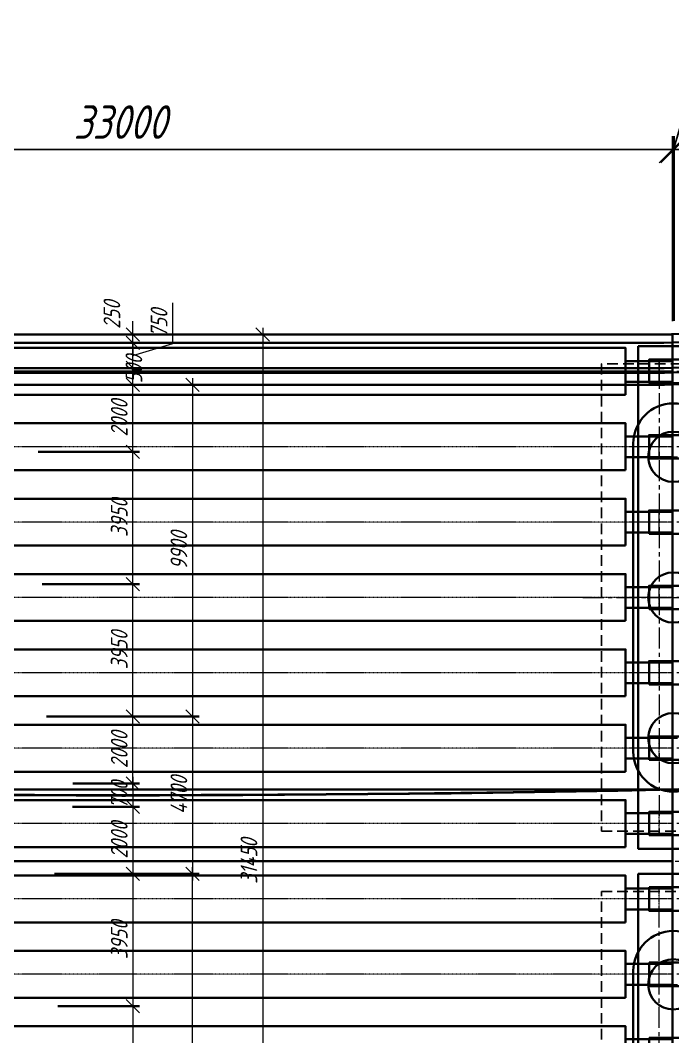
# Model space of a CAD drawing. Header units: millimetres. Extents: x 263685 to 14136308, y -2404013 to 2433772.
# Drawn here: x 6438780 to 6458264, y -356698 to -326356 of the extents above; entities that cross this region are included whole.
import ezdxf
from ezdxf import colors
from ezdxf.entities.mleader import LeaderData, LeaderLine
from ezdxf.math import Vec2, Vec3

# ---------------------------------------------------------------- set-up
doc = ezdxf.new("R2010")
doc.units = ezdxf.units.MM
doc.linetypes.add('невидимая', pattern=[9.525, 6.35, -3.175])
doc.linetypes.add('осевая', pattern=[2, 1.25, -0.25, 0.25, -0.25])
for name, color, linetype, lineweight in [('1-Бетон', 106, 'Continuous', 35), ('ИС_Выноски', 3, 'Continuous', 18), ('ИС_Ось', 3, 'осевая', 18), ('ИС_Размер', 3, 'Continuous', 18)]:
    doc.layers.add(name, color=color, linetype=linetype, lineweight=lineweight)
for name, color, linetype in [('EI_DIMS_DETAIL', 7, 'Continuous'), ('ИС_Невидимая', 4, 'невидимая'), ('Основное направление 30.05.Ось трассы', 7, 'Continuous')]:
    doc.layers.add(name, color=color, linetype=linetype)
doc.styles.add('0', font='isocpeur.ttf', dxfattribs={"width": 0.8, "oblique": 15})
doc.styles.add('ISOCPEUR', font='isocpeur.ttf', dxfattribs={"width": 0.8, "oblique": 15, "height": 2.5})
doc.dimstyles.new('М200', dxfattribs={"dimscale": 200, "dimtxt": 2.5, "dimasz": 2, "dimexe": 1, "dimexo": 1, "dimgap": 0.8, "dimtad": 1, "dimdec": 0, "dimzin": 0, "dimdsep": 46, "dimtxsty": '0', "dimblk": 'OBLIQUE', "dimcen": 0.09, "dimdle": 1, "dimclrd": 256, "dimclre": 256, "dimclrt": 256, "dimadec": 4, "dimazin": 0, "dimtfac": 1, "dimtdec": 0, "dimtmove": 1, "dimatfit": 2, "dimfxl": 1, "dimtolj": 1, "dimtzin": 0, "dimlwd": -1, "dimarcsym": 0})
doc.dimstyles.new('М400нов', dxfattribs={"dimscale": 400, "dimtxt": 2.5, "dimasz": 2, "dimexe": 1, "dimexo": 1, "dimgap": 0.8, "dimtad": 1, "dimdec": 0, "dimzin": 0, "dimdsep": 46, "dimtxsty": '0', "dimblk": 'OBLIQUE', "dimcen": 0.09, "dimdle": 1, "dimclrd": 256, "dimclre": 256, "dimclrt": 256, "dimadec": 4, "dimazin": 0, "dimtfac": 1, "dimtdec": 0, "dimtmove": 1, "dimatfit": 2, "dimfxl": 1, "dimtolj": 1, "dimtzin": 0, "dimlwd": -1, "dimarcsym": 0})

# ---------------------------------------------------------------- blocks, each defined once
blk = doc.blocks.new('_None')
blk = doc.blocks.new('б33 план')
at = {"layer": '1-Бетон'}
blk.add_lwpolyline([(1400, 700), (31600, 700), (31600, -700), (1400, -700)], close=True, dxfattribs=at)
for points in [[(1400, 310), (0, 310), (0, -310), (1400, -310)], [(31600, 310), (33000, 310), (33000, -310), (31600, -310)]]:
    blk.add_lwpolyline(points, dxfattribs=at)
at = {"layer": 'ИС_Ось', "color": 3, "ltscale": 20}
for points in [[(400, 310), (400, -310)], [(32600, 310), (32600, -310)], [(0, 0), (33000, 0)]]:
    blk.add_lwpolyline(points, dxfattribs=at)
blk = doc.blocks.new('*U475')
blk.add_blockref('б33 план', (-16500, 0))
blk = doc.blocks.new('*U476')
at = {"color": 0, "linetype": 'ByBlock', "lineweight": -2, "transparency": 16777216}
for p in [(0, 20250), (0, 18000), (0, 15750), (0, 13500), (0, 11250), (0, 9000), (0, 6750), (0, 4500), (0, 2250), (0, 0)]:
    blk.add_blockref('*U475', p, dxfattribs=at)
blk = doc.blocks.new('*U432')
at = {"layer": 'ИС_Ось', "ltscale": 500}
blk.add_lwpolyline([(0, 500), (0, -1000)], dxfattribs=at)
blk = doc.blocks.new('*U433')
at = {"color": 0, "linetype": 'ByBlock', "lineweight": -2, "transparency": 16777216}
for p in [(0, 0), (4200, 0), (8400, 0)]:
    blk.add_blockref('*U432', p, dxfattribs=at)
blk = doc.blocks.new('*U429')
at = {"layer": '1-Бетон'}
blk.add_circle((0, 0), 750, dxfattribs=at)
blk = doc.blocks.new('*U430')
at = {"layer": '1-Бетон', "color": 0, "linetype": 'ByBlock', "lineweight": -2, "transparency": 16777216}
for p in [(0, 0), (4200, 0), (8400, 0)]:
    blk.add_blockref('*U429', p, dxfattribs=at)
blk = doc.blocks.new('*U431')
at = {"layer": '1-Бетон', "color": 5}
blk.add_lwpolyline([(350, 725), (350, -725), (-350, -725), (-350, 725), (350, 725)], dxfattribs=at)
blk = doc.blocks.new('*U439')
at = {"color": 0, "linetype": 'ByBlock', "lineweight": -2, "transparency": 16777216}
for p in [(0, 0), (2250, 0), (4500, 0), (6750, 0), (9000, 0), (11250, 0), (13500, 0)]:
    blk.add_blockref('*U431', p, dxfattribs=at)
blk = doc.blocks.new('*U440')
at = {"layer": 'ИС_Ось', "ltscale": 500}
blk.add_line((0, -725), (0, 725), dxfattribs=at)
blk = doc.blocks.new('*U441')
at = {"layer": '1-Бетон', "color": 0, "linetype": 'ByBlock', "lineweight": -2, "transparency": 16777216}
for p in [(0, 0), (2250, 0), (4500, 0), (6750, 0), (9000, 0), (11250, 0), (13500, 0)]:
    blk.add_blockref('*U440', p, dxfattribs=at)
blk = doc.blocks.new('*U442')
at = {"layer": 'ИС_Ось', "ltscale": 500}
blk.add_lwpolyline([(0, 500), (0, -1000)], dxfattribs=at)
blk = doc.blocks.new('*U443')
at = {"color": 0, "linetype": 'ByBlock', "lineweight": -2, "transparency": 16777216}
for p in [(0, 0), (4200, 0), (8400, 0)]:
    blk.add_blockref('*U442', p, dxfattribs=at)
blk = doc.blocks.new('*U436')
at = {"layer": '1-Бетон'}
blk.add_circle((0, 0), 750, dxfattribs=at)
blk = doc.blocks.new('*U437')
at = {"layer": '1-Бетон', "color": 0, "linetype": 'ByBlock', "lineweight": -2, "transparency": 16777216}
for p in [(0, 0), (4200, 0), (8400, 0)]:
    blk.add_blockref('*U436', p, dxfattribs=at)
blk = doc.blocks.new('*U438')
at = {"layer": '1-Бетон', "color": 5}
blk.add_lwpolyline([(350, 725), (350, -725), (-350, -725), (-350, 725), (350, 725)], dxfattribs=at)
blk = doc.blocks.new('*U428')
at = {"color": 0, "linetype": 'ByBlock', "lineweight": -2, "transparency": 16777216}
for p in [(0, 0), (2250, 0), (4500, 0), (6750, 0), (9000, 0), (11250, 0), (13500, 0)]:
    blk.add_blockref('*U438', p, dxfattribs=at)
blk = doc.blocks.new('*U434')
at = {"layer": 'ИС_Ось', "ltscale": 500}
blk.add_line((0, -725), (0, 725), dxfattribs=at)
blk = doc.blocks.new('*U435')
at = {"layer": '1-Бетон', "color": 0, "linetype": 'ByBlock', "lineweight": -2, "transparency": 16777216}
for p in [(0, 0), (2250, 0), (4500, 0), (6750, 0), (9000, 0), (11250, 0), (13500, 0)]:
    blk.add_blockref('*U434', p, dxfattribs=at)
blk = doc.blocks.new('*U427')
at = {"layer": '1-Бетон', "color": 3}
for points in [[(-15375, 1050), (-375, 1050), (-375, -1050), (-15375, -1050)], [(15375, 1050), (375, 1050), (375, -1050), (15375, -1050)]]:
    blk.add_lwpolyline(points, close=True, dxfattribs=at)
at = {"layer": '1-Бетон', "elevation": -5778}
for points in [[(-12474, 1200), (-3274, 1200, -0.995848), (-3274, -1200), (-12474, -1200, -0.995848)], [(12474, 1200), (3274, 1200, 0.995848), (3274, -1200), (12474, -1200, 0.995848)]]:
    blk.add_lwpolyline(points, format="xyb", close=True, dxfattribs=at)
at = {"layer": 'ИС_Невидимая', "ltscale": 50}
for points in [[(-14849, 2150), (-899, 2150), (-899, -2150), (-14849, -2150), (-14849, 2150)], [(14849, 2150), (899, 2150), (899, -2150), (14849, -2150), (14849, 2150)]]:
    blk.add_lwpolyline(points, dxfattribs=at)
at = {"layer": 'ИС_Ось', "color": 1, "ltscale": 500}
blk.add_line((0, 700), (0, -700), dxfattribs=at)
blk.add_lwpolyline([(7875, 2700), (7875, -2700)], dxfattribs=at)
at = {"layer": 'ИС_Ось', "ltscale": 500, "elevation": 5778}
for points in [[(-14975, 425), (-775, 425)], [(14975, 425), (775, 425)]]:
    blk.add_lwpolyline(points, dxfattribs=at)
for name, p in [('*U439', (-14625, 0)), ('*U433', (-12075, 250))]:
    blk.add_blockref(name, p)
at = {"xscale": -1}
for name, p in [('*U428', (14625, 0)), ('*U443', (12075, 250))]:
    blk.add_blockref(name, p, dxfattribs=at)
at = {"layer": '1-Бетон'}
for name, p in [('*U441', (-14625, 0)), ('*U430', (-12075, 0))]:
    blk.add_blockref(name, p, dxfattribs=at)
at = {"layer": '1-Бетон', "xscale": -1}
for name, p in [('*U435', (14625, 0)), ('*U437', (12075, 0))]:
    blk.add_blockref(name, p, dxfattribs=at)
blk = doc.blocks.new('_OBLIQUE')
at = {"color": 0, "linetype": 'ByBlock', "lineweight": -2}
blk.add_line((0.5, 0.5), (-0.5, -0.5), dxfattribs=at)
blk = doc.blocks.new('*D165')
at = {"layer": 'Defpoints', "color": 0, "linetype": 'Continuous', "transparency": 16777216}
for p in [(6486585, -666598), (6486826, -671298), (6491153, -671298)]:
    blk.add_point(p, dxfattribs=at)
at = {"layer": 'ИС_Размер', "lineweight": -2, "transparency": 16777216}
for p, q in [((6486785, -666598), (6491353, -666598)), ((6487026, -671298), (6491353, -671298))]:
    blk.add_line(p, q, dxfattribs=at)
at = {"layer": 'ИС_Размер', "transparency": 16777216}
blk.add_line((6491153, -666398), (6491153, -671498), dxfattribs=at)
at = {"layer": 'ИС_Размер', "linetype": 'Continuous', "transparency": 16777216, "xscale": 400, "yscale": 400, "zscale": 400}
for p, rotation in [((6491153, -666598), 90), ((6491153, -671298), 270)]:
    blk.add_blockref('_OBLIQUE', p, dxfattribs=dict(at, rotation=rotation))
at = {"layer": 'ИС_Размер', "linetype": 'Continuous', "transparency": 16777216, "insert": (6490743, -668948), "char_height": 500, "attachment_point": 5, "rotation": 90, "style": '0'}
blk.add_mtext('\\A1;4700', dxfattribs=at)
blk = doc.blocks.new('*D166')
at = {"layer": 'Defpoints', "color": 0, "transparency": 16777216}
for p in [(6487369, -669298), (6486826, -671298), (6489371, -671298)]:
    blk.add_point(p, dxfattribs=at)
at = {"layer": 'ИС_Размер', "lineweight": -2, "transparency": 16777216}
for p, q in [((6487569, -669298), (6489571, -669298)), ((6487026, -671298), (6489571, -671298))]:
    blk.add_line(p, q, dxfattribs=at)
at = {"layer": 'ИС_Размер', "transparency": 16777216}
blk.add_line((6489371, -669098), (6489371, -671498), dxfattribs=at)
at = {"layer": 'ИС_Размер', "transparency": 16777216, "xscale": 400, "yscale": 400, "zscale": 400}
for p, rotation in [((6489371, -669298), 90), ((6489371, -671298), 270)]:
    blk.add_blockref('_OBLIQUE', p, dxfattribs=dict(at, rotation=rotation))
at = {"layer": 'ИС_Размер', "transparency": 16777216, "insert": (6488961, -670298), "char_height": 500, "attachment_point": 5, "rotation": 90, "style": '0'}
blk.add_mtext('\\A1;2000', dxfattribs=at)
blk = doc.blocks.new('*D167')
at = {"layer": 'Defpoints', "color": 0, "linetype": 'Continuous', "transparency": 16777216}
for p in [(6486826, -671298), (6486932, -675248), (6489371, -675248)]:
    blk.add_point(p, dxfattribs=at)
at = {"layer": 'ИС_Размер', "transparency": 16777216}
blk.add_line((6489371, -671098), (6489371, -675448), dxfattribs=at)
at = {"layer": 'ИС_Размер', "lineweight": -2, "transparency": 16777216}
for p, q in [((6487026, -671298), (6489571, -671298)), ((6487132, -675248), (6489571, -675248))]:
    blk.add_line(p, q, dxfattribs=at)
at = {"layer": 'ИС_Размер', "linetype": 'Continuous', "transparency": 16777216, "xscale": 400, "yscale": 400, "zscale": 400}
for p, rotation in [((6489371, -671298), 90), ((6489371, -675248), 270)]:
    blk.add_blockref('_OBLIQUE', p, dxfattribs=dict(at, rotation=rotation))
at = {"layer": 'ИС_Размер', "linetype": 'Continuous', "transparency": 16777216, "insert": (6488961, -673273), "char_height": 500, "attachment_point": 5, "rotation": 90, "style": '0'}
blk.add_mtext('\\A1;3950', dxfattribs=at)
blk = doc.blocks.new('*D168')
at = {"layer": 'Defpoints', "color": 0, "linetype": 'Continuous', "transparency": 16777216}
for p in [(6486932, -675248), (6487055, -679198), (6489371, -679198)]:
    blk.add_point(p, dxfattribs=at)
at = {"layer": 'ИС_Размер', "transparency": 16777216}
blk.add_line((6489371, -675048), (6489371, -679398), dxfattribs=at)
at = {"layer": 'ИС_Размер', "lineweight": -2, "transparency": 16777216}
for p, q in [((6487132, -675248), (6489571, -675248)), ((6487255, -679198), (6489571, -679198))]:
    blk.add_line(p, q, dxfattribs=at)
at = {"layer": 'ИС_Размер', "linetype": 'Continuous', "transparency": 16777216, "xscale": 400, "yscale": 400, "zscale": 400}
for p, rotation in [((6489371, -675248), 90), ((6489371, -679198), 270)]:
    blk.add_blockref('_OBLIQUE', p, dxfattribs=dict(at, rotation=rotation))
at = {"layer": 'ИС_Размер', "linetype": 'Continuous', "transparency": 16777216, "insert": (6488961, -677223), "char_height": 500, "attachment_point": 5, "rotation": 90, "style": '0'}
blk.add_mtext('\\A1;3950', dxfattribs=at)
blk = doc.blocks.new('*D173')
at = {"layer": 'Defpoints', "color": 0, "linetype": 'Continuous', "transparency": 16777216}
for p in [(6487318, -655198), (6487217, -686648), (6493246, -686648)]:
    blk.add_point(p, dxfattribs=at)
at = {"layer": 'ИС_Размер', "transparency": 16777216}
blk.add_line((6493246, -654998), (6493246, -686848), dxfattribs=at)
at = {"layer": 'ИС_Размер', "lineweight": -2, "transparency": 16777216}
for p, q in [((6487518, -655198), (6493446, -655198)), ((6487417, -686648), (6493446, -686648))]:
    blk.add_line(p, q, dxfattribs=at)
at = {"layer": 'ИС_Размер', "linetype": 'Continuous', "transparency": 16777216, "xscale": 400, "yscale": 400, "zscale": 400}
for p, rotation in [((6493246, -655198), 90), ((6493246, -686648), 270)]:
    blk.add_blockref('_OBLIQUE', p, dxfattribs=dict(at, rotation=rotation))
at = {"layer": 'ИС_Размер', "linetype": 'Continuous', "transparency": 16777216, "insert": (6492836, -670923), "char_height": 500, "attachment_point": 5, "rotation": 90, "style": '0'}
blk.add_mtext('\\A1;31450', dxfattribs=at)
blk = doc.blocks.new('*D174')
at = {"layer": 'Defpoints', "color": 0, "linetype": 'Continuous', "transparency": 16777216}
for p in [(6486826, -671298), (6491153, -671298), (6487814, -685148)]:
    blk.add_point(p, dxfattribs=at)
at = {"layer": 'ИС_Размер', "transparency": 16777216}
blk.add_line((6491153, -685348), (6491153, -671098), dxfattribs=at)
at = {"layer": 'ИС_Размер', "lineweight": -2, "transparency": 16777216}
for p, q in [((6487026, -671298), (6491353, -671298)), ((6488014, -685148), (6491353, -685148))]:
    blk.add_line(p, q, dxfattribs=at)
at = {"layer": 'ИС_Размер', "linetype": 'Continuous', "transparency": 16777216, "xscale": 400, "yscale": 400, "zscale": 400}
for p, rotation in [((6491153, -671298), 90), ((6491153, -685148), 270)]:
    blk.add_blockref('_OBLIQUE', p, dxfattribs=dict(at, rotation=rotation))
at = {"layer": 'ИС_Размер', "linetype": 'Continuous', "transparency": 16777216, "insert": (6490743, -678223), "char_height": 500, "attachment_point": 5, "rotation": 90, "style": '0'}
blk.add_mtext('\\A1;13850', dxfattribs=at)
blk = doc.blocks.new('*D175')
at = {"layer": 'Defpoints', "color": 0, "transparency": 16777216}
for p in [(6487372, -668598), (6487369, -669298), (6489371, -669298)]:
    blk.add_point(p, dxfattribs=at)
at = {"layer": 'ИС_Размер', "transparency": 16777216}
blk.add_line((6489371, -668398), (6489371, -669498), dxfattribs=at)
at = {"layer": 'ИС_Размер', "lineweight": -2, "transparency": 16777216}
for p, q in [((6487572, -668598), (6489571, -668598)), ((6487569, -669298), (6489571, -669298))]:
    blk.add_line(p, q, dxfattribs=at)
at = {"layer": 'ИС_Размер', "transparency": 16777216, "xscale": 400, "yscale": 400, "zscale": 400}
for p, rotation in [((6489371, -668598), 90), ((6489371, -669298), 270)]:
    blk.add_blockref('_OBLIQUE', p, dxfattribs=dict(at, rotation=rotation))
at = {"layer": 'ИС_Размер', "transparency": 16777216, "insert": (6488961, -668948), "char_height": 500, "attachment_point": 5, "rotation": 90, "style": '0'}
blk.add_mtext('\\A1;700', dxfattribs=at)
blk = doc.blocks.new('*D176')
at = {"layer": 'Defpoints', "color": 0, "transparency": 16777216}
for p in [(6486585, -666598), (6489371, -666598), (6487372, -668598)]:
    blk.add_point(p, dxfattribs=at)
at = {"layer": 'ИС_Размер', "lineweight": -2, "transparency": 16777216}
for p, q in [((6486785, -666598), (6489571, -666598)), ((6487572, -668598), (6489571, -668598))]:
    blk.add_line(p, q, dxfattribs=at)
at = {"layer": 'ИС_Размер', "transparency": 16777216}
blk.add_line((6489371, -668798), (6489371, -666398), dxfattribs=at)
at = {"layer": 'ИС_Размер', "transparency": 16777216, "xscale": 400, "yscale": 400, "zscale": 400}
for p, rotation in [((6489371, -666598), 90), ((6489371, -668598), 270)]:
    blk.add_blockref('_OBLIQUE', p, dxfattribs=dict(at, rotation=rotation))
at = {"layer": 'ИС_Размер', "transparency": 16777216, "insert": (6488961, -667598), "char_height": 500, "attachment_point": 5, "rotation": 90, "style": '0'}
blk.add_mtext('\\A1;2000', dxfattribs=at)
blk = doc.blocks.new('*D177')
at = {"layer": 'Defpoints', "color": 0, "linetype": 'Continuous', "transparency": 16777216}
for p in [(6486458, -662648), (6489371, -662648), (6486585, -666598)]:
    blk.add_point(p, dxfattribs=at)
at = {"layer": 'ИС_Размер', "lineweight": -2, "transparency": 16777216}
for p, q in [((6486658, -662648), (6489571, -662648)), ((6486785, -666598), (6489571, -666598))]:
    blk.add_line(p, q, dxfattribs=at)
at = {"layer": 'ИС_Размер', "transparency": 16777216}
blk.add_line((6489371, -666798), (6489371, -662448), dxfattribs=at)
at = {"layer": 'ИС_Размер', "linetype": 'Continuous', "transparency": 16777216, "xscale": 400, "yscale": 400, "zscale": 400}
for p, rotation in [((6489371, -662648), 90), ((6489371, -666598), 270)]:
    blk.add_blockref('_OBLIQUE', p, dxfattribs=dict(at, rotation=rotation))
at = {"layer": 'ИС_Размер', "linetype": 'Continuous', "transparency": 16777216, "insert": (6488961, -664623), "char_height": 500, "attachment_point": 5, "rotation": 90, "style": '0'}
blk.add_mtext('\\A1;3950', dxfattribs=at)
blk = doc.blocks.new('*D178')
at = {"layer": 'Defpoints', "color": 0, "linetype": 'Continuous', "transparency": 16777216}
for p in [(6486337, -658698), (6489371, -658698), (6486458, -662648)]:
    blk.add_point(p, dxfattribs=at)
at = {"layer": 'ИС_Размер', "lineweight": -2, "transparency": 16777216}
for p, q in [((6486537, -658698), (6489571, -658698)), ((6486658, -662648), (6489571, -662648))]:
    blk.add_line(p, q, dxfattribs=at)
at = {"layer": 'ИС_Размер', "transparency": 16777216}
blk.add_line((6489371, -662848), (6489371, -658498), dxfattribs=at)
at = {"layer": 'ИС_Размер', "linetype": 'Continuous', "transparency": 16777216, "xscale": 400, "yscale": 400, "zscale": 400}
for p, rotation in [((6489371, -658698), 90), ((6489371, -662648), 270)]:
    blk.add_blockref('_OBLIQUE', p, dxfattribs=dict(at, rotation=rotation))
at = {"layer": 'ИС_Размер', "linetype": 'Continuous', "transparency": 16777216, "insert": (6488961, -660673), "char_height": 500, "attachment_point": 5, "rotation": 90, "style": '0'}
blk.add_mtext('\\A1;3950', dxfattribs=at)
blk = doc.blocks.new('*D179')
at = {"layer": 'Defpoints', "color": 0, "linetype": 'Continuous', "transparency": 16777216}
for p in [(6486892, -656698), (6489371, -656698), (6486337, -658698)]:
    blk.add_point(p, dxfattribs=at)
at = {"layer": 'ИС_Размер', "transparency": 16777216}
blk.add_line((6489371, -658898), (6489371, -656498), dxfattribs=at)
at = {"layer": 'ИС_Размер', "lineweight": -2, "transparency": 16777216}
for p, q in [((6487092, -656698), (6489571, -656698)), ((6486537, -658698), (6489571, -658698))]:
    blk.add_line(p, q, dxfattribs=at)
at = {"layer": 'ИС_Размер', "linetype": 'Continuous', "transparency": 16777216, "xscale": 400, "yscale": 400, "zscale": 400}
for p, rotation in [((6489371, -656698), 90), ((6489371, -658698), 270)]:
    blk.add_blockref('_OBLIQUE', p, dxfattribs=dict(at, rotation=rotation))
at = {"layer": 'ИС_Размер', "linetype": 'Continuous', "transparency": 16777216, "insert": (6488961, -657698), "char_height": 500, "attachment_point": 5, "rotation": 90, "style": '0'}
blk.add_mtext('\\A1;2000', dxfattribs=at)
blk = doc.blocks.new('*D180')
at = {"layer": 'Defpoints', "color": 0, "transparency": 16777216}
for p in [(6487318, -655198), (6489371, -655198), (6487318, -655448)]:
    blk.add_point(p, dxfattribs=at)
at = {"layer": 'ИС_Размер', "transparency": 16777216}
for p, q in [((6489371, -655198), (6489371, -654798)), ((6489371, -655448), (6489371, -655198)), ((6489371, -655448), (6489371, -655848))]:
    blk.add_line(p, q, dxfattribs=at)
at = {"layer": 'ИС_Размер', "lineweight": -2, "transparency": 16777216}
for p, q in [((6487518, -655198), (6489571, -655198)), ((6487518, -655448), (6489571, -655448))]:
    blk.add_line(p, q, dxfattribs=at)
at = {"layer": 'ИС_Размер', "transparency": 16777216, "xscale": 400, "yscale": 400, "zscale": 400}
for p, rotation in [((6489371, -655198), 270), ((6489371, -655448), 90)]:
    blk.add_blockref('_OBLIQUE', p, dxfattribs=dict(at, rotation=rotation))
at = {"layer": 'ИС_Размер', "transparency": 16777216, "insert": (6488742, -654611), "char_height": 500, "attachment_point": 5, "rotation": 90, "style": '0'}
blk.add_mtext('\\A1;250', dxfattribs=at)
blk = doc.blocks.new('*D181')
at = {"layer": 'Defpoints', "color": 0, "transparency": 16777216}
for p in [(6487261, -656198), (6489371, -656198), (6486892, -656698)]:
    blk.add_point(p, dxfattribs=at)
at = {"layer": 'ИС_Размер', "lineweight": -2, "transparency": 16777216}
for p, q in [((6487461, -656198), (6489571, -656198)), ((6487092, -656698), (6489571, -656698))]:
    blk.add_line(p, q, dxfattribs=at)
at = {"layer": 'ИС_Размер', "transparency": 16777216}
blk.add_line((6489371, -656898), (6489371, -655998), dxfattribs=at)
at = {"layer": 'ИС_Размер', "transparency": 16777216, "xscale": 400, "yscale": 400, "zscale": 400}
for p, rotation in [((6489371, -656198), 90), ((6489371, -656698), 270)]:
    blk.add_blockref('_OBLIQUE', p, dxfattribs=dict(at, rotation=rotation))
at = {"layer": 'ИС_Размер', "transparency": 16777216, "insert": (6489399, -656235), "char_height": 500, "attachment_point": 5, "rotation": 90, "style": '0'}
blk.add_mtext('\\A1;500', dxfattribs=at)
blk = doc.blocks.new('*D182')
at = {"layer": 'Defpoints', "color": 0, "transparency": 16777216}
for p in [(6487318, -655448), (6489371, -655448), (6487261, -656198)]:
    blk.add_point(p, dxfattribs=at)
at = {"layer": 'ИС_Размер', "transparency": 16777216}
for p, q in [((6490561, -655466), (6490561, -654252)), ((6489371, -656398), (6489371, -655248)), ((6489371, -655823), (6490561, -655466))]:
    blk.add_line(p, q, dxfattribs=at)
at = {"layer": 'ИС_Размер', "lineweight": -2, "transparency": 16777216}
for p, q in [((6487518, -655448), (6489571, -655448)), ((6487461, -656198), (6489571, -656198))]:
    blk.add_line(p, q, dxfattribs=at)
at = {"layer": 'ИС_Размер', "transparency": 16777216, "xscale": 400, "yscale": 400, "zscale": 400}
for p, rotation in [((6489371, -655448), 90), ((6489371, -656198), 270)]:
    blk.add_blockref('_OBLIQUE', p, dxfattribs=dict(at, rotation=rotation))
at = {"layer": 'ИС_Размер', "transparency": 16777216, "insert": (6490151, -654859), "char_height": 500, "attachment_point": 5, "rotation": 90, "style": '0'}
blk.add_mtext('\\A1;750', dxfattribs=at)
blk = doc.blocks.new('*D183')
at = {"layer": 'Defpoints', "color": 0, "linetype": 'Continuous', "transparency": 16777216}
for p in [(6486892, -656698), (6486585, -666598), (6491153, -666598)]:
    blk.add_point(p, dxfattribs=at)
at = {"layer": 'ИС_Размер', "transparency": 16777216}
blk.add_line((6491153, -656498), (6491153, -666798), dxfattribs=at)
at = {"layer": 'ИС_Размер', "lineweight": -2, "transparency": 16777216}
for p, q in [((6487092, -656698), (6491353, -656698)), ((6486785, -666598), (6491353, -666598))]:
    blk.add_line(p, q, dxfattribs=at)
at = {"layer": 'ИС_Размер', "linetype": 'Continuous', "transparency": 16777216, "xscale": 400, "yscale": 400, "zscale": 400}
for p, rotation in [((6491153, -656698), 90), ((6491153, -666598), 270)]:
    blk.add_blockref('_OBLIQUE', p, dxfattribs=dict(at, rotation=rotation))
at = {"layer": 'ИС_Размер', "linetype": 'Continuous', "transparency": 16777216, "insert": (6490743, -661648), "char_height": 500, "attachment_point": 5, "rotation": 90, "style": '0'}
blk.add_mtext('\\A1;9900', dxfattribs=at)
blk = doc.blocks.new('*D828')
at = {"layer": 'Defpoints', "color": 0, "transparency": 16777216}
for p in [(6458260, -330214), (6425260, -335736), (6458260, -335736)]:
    blk.add_point(p, dxfattribs=at)
at = {"layer": 'EI_DIMS_DETAIL', "lineweight": -2, "transparency": 16777216}
for p, q in [((6425260, -335336), (6425260, -329814)), ((6458260, -335336), (6458260, -329814))]:
    blk.add_line(p, q, dxfattribs=at)
at = {"layer": 'EI_DIMS_DETAIL', "transparency": 16777216}
blk.add_line((6424860, -330214), (6458660, -330214), dxfattribs=at)
at = {"layer": 'EI_DIMS_DETAIL', "transparency": 16777216, "xscale": 800, "yscale": 800, "zscale": 800, "rotation": 180}
blk.add_blockref('_OBLIQUE', (6425260, -330214), dxfattribs=at)
at = {"layer": 'EI_DIMS_DETAIL', "transparency": 16777216, "xscale": 800, "yscale": 800, "zscale": 800}
blk.add_blockref('_OBLIQUE', (6458260, -330214), dxfattribs=at)
at = {"layer": 'EI_DIMS_DETAIL', "transparency": 16777216, "insert": (6441760, -329394), "char_height": 1000, "attachment_point": 5, "style": '0'}
blk.add_mtext('\\A1;33000', dxfattribs=at)
blk = doc.blocks.new('*D829')
at = {"layer": 'Defpoints', "color": 0, "transparency": 16777216}
for p in [(6458310, -330214), (6458260, -335736), (6458310, -335723)]:
    blk.add_point(p, dxfattribs=at)
at = {"layer": 'EI_DIMS_DETAIL', "transparency": 16777216}
for p, q in [((6458285, -330214), (6458699, -328834)), ((6458699, -328834), (6460567, -328834)), ((6458260, -330214), (6457460, -330214)), ((6458260, -330214), (6458310, -330214)), ((6458260, -330214), (6458310, -330214)), ((6458310, -330214), (6459110, -330214))]:
    blk.add_line(p, q, dxfattribs=at)
at = {"layer": 'EI_DIMS_DETAIL', "lineweight": -2, "transparency": 16777216}
for p, q in [((6458260, -335336), (6458260, -329814)), ((6458310, -335323), (6458310, -329814))]:
    blk.add_line(p, q, dxfattribs=at)
at = {"layer": 'EI_DIMS_DETAIL', "transparency": 16777216, "xscale": 800, "yscale": 800, "zscale": 800}
blk.add_blockref('_OBLIQUE', (6458260, -330214), dxfattribs=at)
at = {"layer": 'EI_DIMS_DETAIL', "transparency": 16777216, "xscale": 800, "yscale": 800, "zscale": 800, "rotation": 180}
blk.add_blockref('_OBLIQUE', (6458310, -330214), dxfattribs=at)
at = {"layer": 'EI_DIMS_DETAIL', "transparency": 16777216, "insert": (6459633, -328014), "char_height": 1000, "attachment_point": 5, "style": '0'}
blk.add_mtext('\\A1;50', dxfattribs=at)
blk = doc.blocks.new('*D830')
at = {"layer": 'Defpoints', "color": 0, "transparency": 16777216}
for p in [(6491281, -330214), (6491281, -334348), (6458310, -335723)]:
    blk.add_point(p, dxfattribs=at)
at = {"layer": 'EI_DIMS_DETAIL', "lineweight": -2, "transparency": 16777216}
for p, q in [((6458310, -335323), (6458310, -329814)), ((6491281, -333948), (6491281, -329814))]:
    blk.add_line(p, q, dxfattribs=at)
at = {"layer": 'EI_DIMS_DETAIL', "transparency": 16777216}
blk.add_line((6457910, -330214), (6491681, -330214), dxfattribs=at)
at = {"layer": 'EI_DIMS_DETAIL', "transparency": 16777216, "xscale": 800, "yscale": 800, "zscale": 800, "rotation": 180}
blk.add_blockref('_OBLIQUE', (6458310, -330214), dxfattribs=at)
at = {"layer": 'EI_DIMS_DETAIL', "transparency": 16777216, "xscale": 800, "yscale": 800, "zscale": 800}
blk.add_blockref('_OBLIQUE', (6491281, -330214), dxfattribs=at)
at = {"layer": 'EI_DIMS_DETAIL', "transparency": 16777216, "insert": (6474795, -329394), "char_height": 1000, "attachment_point": 5, "style": '0'}
blk.add_mtext('\\A1;32971', dxfattribs=at)
blk = doc.blocks.new('размеры')
at = {"layer": 'ИС_Размер'}
for base, p1, p2, angle, picture, middle in [((0, 13750), (-2053.6, 13500), (-2053.5, 13750), 270, '*D180', (-219.6, 14337.4)), ((0, 12750), (-2479.4, 12250.4), (-2109.9, 12750), 90, '*D181', (437.3, 12712.7)), ((0, -350), (-1999.3, 350), (-2002.8, -350), 270, '*D175', (0, 0))]:
    dim = blk.add_linear_dim(base=base, p1=p1, p2=p2, angle=angle, dimstyle='М200', dxfattribs=at)
    dim.commit()
    dim.dimension.update_dxf_attribs({"geometry": picture, "text_midpoint": middle, "dimtype": 128, "insert": (-6489371.4, 668947.9)})
for base, p1, p2, angle, picture, middle in [((0, 13500), (-2109.9, 12750), (-2053.6, 13500), 90, '*D182', (780, 13642)), ((0, 2350.4), (-1999.3, 350), (-2786.8, 2350.4), 90, '*D176', (-410, 1350.2)), ((0, -2349.6), (-2002.8, -350), (-2545.8, -2349.6), 270, '*D166', (-410, -1349.8))]:
    dim = blk.add_linear_dim(base=base, p1=p1, p2=p2, angle=angle, dimstyle='М200', dxfattribs=at)
    dim.commit()
    dim.dimension.update_dxf_attribs({"geometry": picture, "text_midpoint": middle, "insert": (-6489371.4, 668947.9)})
at = {"layer": 'ИС_Размер', "linetype": 'Continuous'}
for base, p1, p2, angle, picture, middle in [((3874.4, -17699.7), (-2053.5, 13750), (-2154.5, -17699.7), 270, '*D173', (3464.4, -1974.8)), ((0, 12250.4), (-3034.5, 10250.4), (-2479.4, 12250.4), 90, '*D179', (-410, 11250.4)), ((1781.4, 2350.4), (-2479.4, 12250.4), (-2786.8, 2350.4), 90, '*D183', (1371.4, 7300.4)), ((0, 10250.4), (-2913.5, 6300.4), (-3034.5, 10250.4), 90, '*D178', (-410, 8275.4)), ((0, 6300.4), (-2786.8, 2350.4), (-2913.5, 6300.4), 90, '*D177', (-410, 4325.4)), ((1781.4, -2349.6), (-2786.8, 2350.4), (-2545.8, -2349.6), 270, '*D165', (1371.4, 0.4)), ((0, -6299.6), (-2545.8, -2349.6), (-2439.7, -6299.6), 270, '*D167', (-410, -4324.6)), ((1781.4, -2349.6), (-1557.1, -16199.6), (-2545.8, -2349.6), 270, '*D174', (1371.4, -9274.6)), ((0, -10249.6), (-2439.7, -6299.6), (-2316.3, -10249.6), 270, '*D168', (-410, -8274.6))]:
    dim = blk.add_linear_dim(base=base, p1=p1, p2=p2, angle=angle, dimstyle='М200', dxfattribs=at)
    dim.commit()
    dim.dimension.update_dxf_attribs({"geometry": picture, "text_midpoint": middle, "insert": (-6489371.4, 668947.9)})

msp = doc.modelspace()

# ---------------------------------------------------------------- linework, layer by layer
at = {"layer": '1-Бетон'}
for points in [[(6368213.3903, -332234.6737), (6393077.8724, -334370.7184), (6425529.0944, -335736.4369), (6457991.0687, -335736.4369), (6490442.2907, -334370.7184), (6515306.7727, -332234.6737)], [(6456860.5199, -335986.4369), (6425523.8361, -335986.4369), (6393061.9098, -334620.2679), (6368213.3903, -332485.5946)], [(6426659.6432, -335986.4369), (6457996.327, -335986.4369), (6490458.2533, -334620.2679), (6515306.7727, -332485.5946)], [(6458259.6432, -336836.4369), (6425260.0815, -336836.4369)]]:
    msp.add_lwpolyline(points, dxfattribs=at)
at = {"layer": '1-Бетон', "color": 5}
msp.add_lwpolyline([(6368115.3873, -333375.4719), (6393004.7636, -335513.6551), (6425505.0113, -336881.4369), (6458015.1518, -336881.4369), (6490515.3995, -335513.6551), (6515404.7758, -333375.4719)], dxfattribs=at)
at = {"layer": '1-Бетон', "color": 4}
for points in [[(6426659.6432, -336736.4369), (6458012.102, -336736.4369), (6490506.1412, -335368.9164), (6515306.7727, -333238.357)], [(6426659.6432, -337236.4369), (6458022.6187, -337236.4369), (6490538.0664, -335868.0154), (6515306.7727, -333740.1986)], [(6425260.0815, -335735.6157), (6458260.0815, -335735.6157), (6458260.0815, -367185.6157), (6425260.0815, -367185.6157), (6425260.0815, -335735.6157)], [(6458260.0815, -335735.6157), (6425260.0815, -335735.6157)], [(6425260.9265, -349315.4216), (6458259.1712, -349315.5327)], [(6458260.0815, -351461.4369), (6425260.0815, -351460.6157)]]:
    msp.add_lwpolyline(points, dxfattribs=at)
at = {"layer": '1-Бетон', "color": 1}
msp.add_arc((6441761.3263, 450515.7115), 800001.3732, 266.0846783234, 273.2466384081, dxfattribs=at)
at = {"layer": 'Основное направление 30.05.Ось трассы', "color": 1, "lineweight": 40, "flags": 128}
msp.add_lwpolyline([(6364626.7089, -345758.3825, 0.0498393632), (6523716.7727, -345276.6588)], format="xyb", dxfattribs=at)

# ---------------------------------------------------------------- block references
at = {"rotation": 180}
msp.add_blockref('*U476', (6441759.6432, -336836.4369), dxfattribs=at)
at = {"layer": '1-Бетон'}
msp.add_blockref('размеры', (6442144.1054, -349485.6622), dxfattribs=at)
at = {"layer": '1-Бетон', "rotation": 90}
msp.add_blockref('*U427', (6458284.6432, -351461.4369), dxfattribs=at)

# ---------------------------------------------------------------- dimensions: what is measured, and where the dimension line sits
at = {"layer": 'EI_DIMS_DETAIL'}
for base, p1, p2, picture, middle in [((6458310.0815, -330213.5529), (6458260.0815, -335735.6157), (6458310.0815, -335723.0112), '*D829', (6459019.0815, -328013.5529)), ((6458260.0815, -330213.5529), (6425260.0815, -335735.6157), (6458260.0815, -335735.6157), '*D828', (6441760.0815, -329393.5529)), ((6491280.907, -330213.5529), (6458310.0815, -335723.0112), (6491280.907, -334348.1112), '*D830', (6474795.4943, -329393.5529))]:
    dim = msp.add_linear_dim(base=base, p1=p1, p2=p2, dimstyle='М400нов', dxfattribs=at)
    dim.commit()
    dim.dimension.update_dxf_attribs({"geometry": picture, "text_midpoint": middle})

# ---------------------------------------------------------------- leaders
at = {"layer": 'ИС_Выноски'}
ml = msp.add_multileader_mtext('Standard', dxfattribs=at)
ml.set_content('Ось опоры ОП4 \\PПК 70+71,19', color=256, style='ISOCPEUR')
ml.set_leader_properties(color=256, linetype='ByLayer')
ml.set_arrow_properties(name='NONE')
ml.build(insert=Vec2(0, 0))
ml.multileader.update_dxf_attribs({"text_left_attachment_type": 6, "text_right_attachment_type": 6, "dogleg_length": 0.36, "arrow_head_size": 600, "scale": 200})
ctx = ml.context
ctx.base_point, ctx.scale, ctx.char_height, ctx.arrow_head_size, ctx.landing_gap_size, ctx.plane_origin, ctx.plane_x_axis, ctx.plane_y_axis = Vec3(6458284.6432, -250921.6438), 200, 1200, 600, 125, Vec3(6465280.3198, -232469.6508), Vec3(0, 1), Vec3(-1, 0)
ctx.left_attachment, ctx.right_attachment, ctx.text_align_type = 6, 6, 1
notes = []
notes.append((ctx, [(1, (1, 1, 0), (6458284.6432, -241131.524), (0, -1), 161.0417, [(1, [(6458284.6432, -239305.4891)], 0, [])])]))
ctx.mtext.insert, ctx.mtext.text_direction, ctx.mtext.rotation, ctx.mtext.width, ctx.mtext.alignment, ctx.mtext.flow_direction = Vec3(6456844.6432, -246107.1048), Vec3(0, 1), 1.5707963268, 10889.446883, 2, 5
ml = msp.add_multileader_mtext('Standard', dxfattribs=at)
ml.set_content('Ось опоры ОП4 \\PПК 70+71,19', color=256, style='ISOCPEUR')
ml.set_leader_properties(color=256, linetype='ByLayer')
ml.set_arrow_properties(name='NONE')
ml.build(insert=Vec2(0, 0))
ml.multileader.update_dxf_attribs({"text_left_attachment_type": 6, "text_right_attachment_type": 6, "dogleg_length": 0.36, "arrow_head_size": 600, "scale": 200})
ctx = ml.context
ctx.base_point, ctx.scale, ctx.char_height, ctx.arrow_head_size, ctx.landing_gap_size, ctx.plane_origin, ctx.plane_x_axis, ctx.plane_y_axis = Vec3(6458284.6432, -378726.4625), 200, 1200, 600, 125, Vec3(6465280.3198, -360274.4695), Vec3(0, 1), Vec3(-1, 0)
ctx.left_attachment, ctx.right_attachment, ctx.text_align_type = 6, 6, 1
notes.append((ctx, [(1, (1, 1, 0), (6458284.6432, -368936.3427), (0, -1), 161.0417, [(1, [(6458284.6432, -367110.3078)], 0, [])])]))
ctx.mtext.insert, ctx.mtext.text_direction, ctx.mtext.rotation, ctx.mtext.width, ctx.mtext.alignment, ctx.mtext.flow_direction = Vec3(6456844.6432, -373911.9235), Vec3(0, 1), 1.5707963268, 10889.446883, 2, 5
for ctx, leaders in notes:
    for number, flags, end, landing, length, lines in leaders:
        leader = LeaderData()
        leader.index, (leader.has_last_leader_line, leader.has_dogleg_vector, leader.attachment_direction) = number, flags
        leader.last_leader_point, leader.dogleg_vector, leader.dogleg_length = Vec3(end), Vec3(landing), length
        for number, points, colour, breaks in lines:
            line = LeaderLine()
            line.index, line.vertices, line.color, line.breaks = number, Vec3.list(points), colors.encode_raw_color(colour), breaks
            leader.lines.append(line)
        ctx.leaders.append(leader)

doc.saveas('drawing.dxf')
